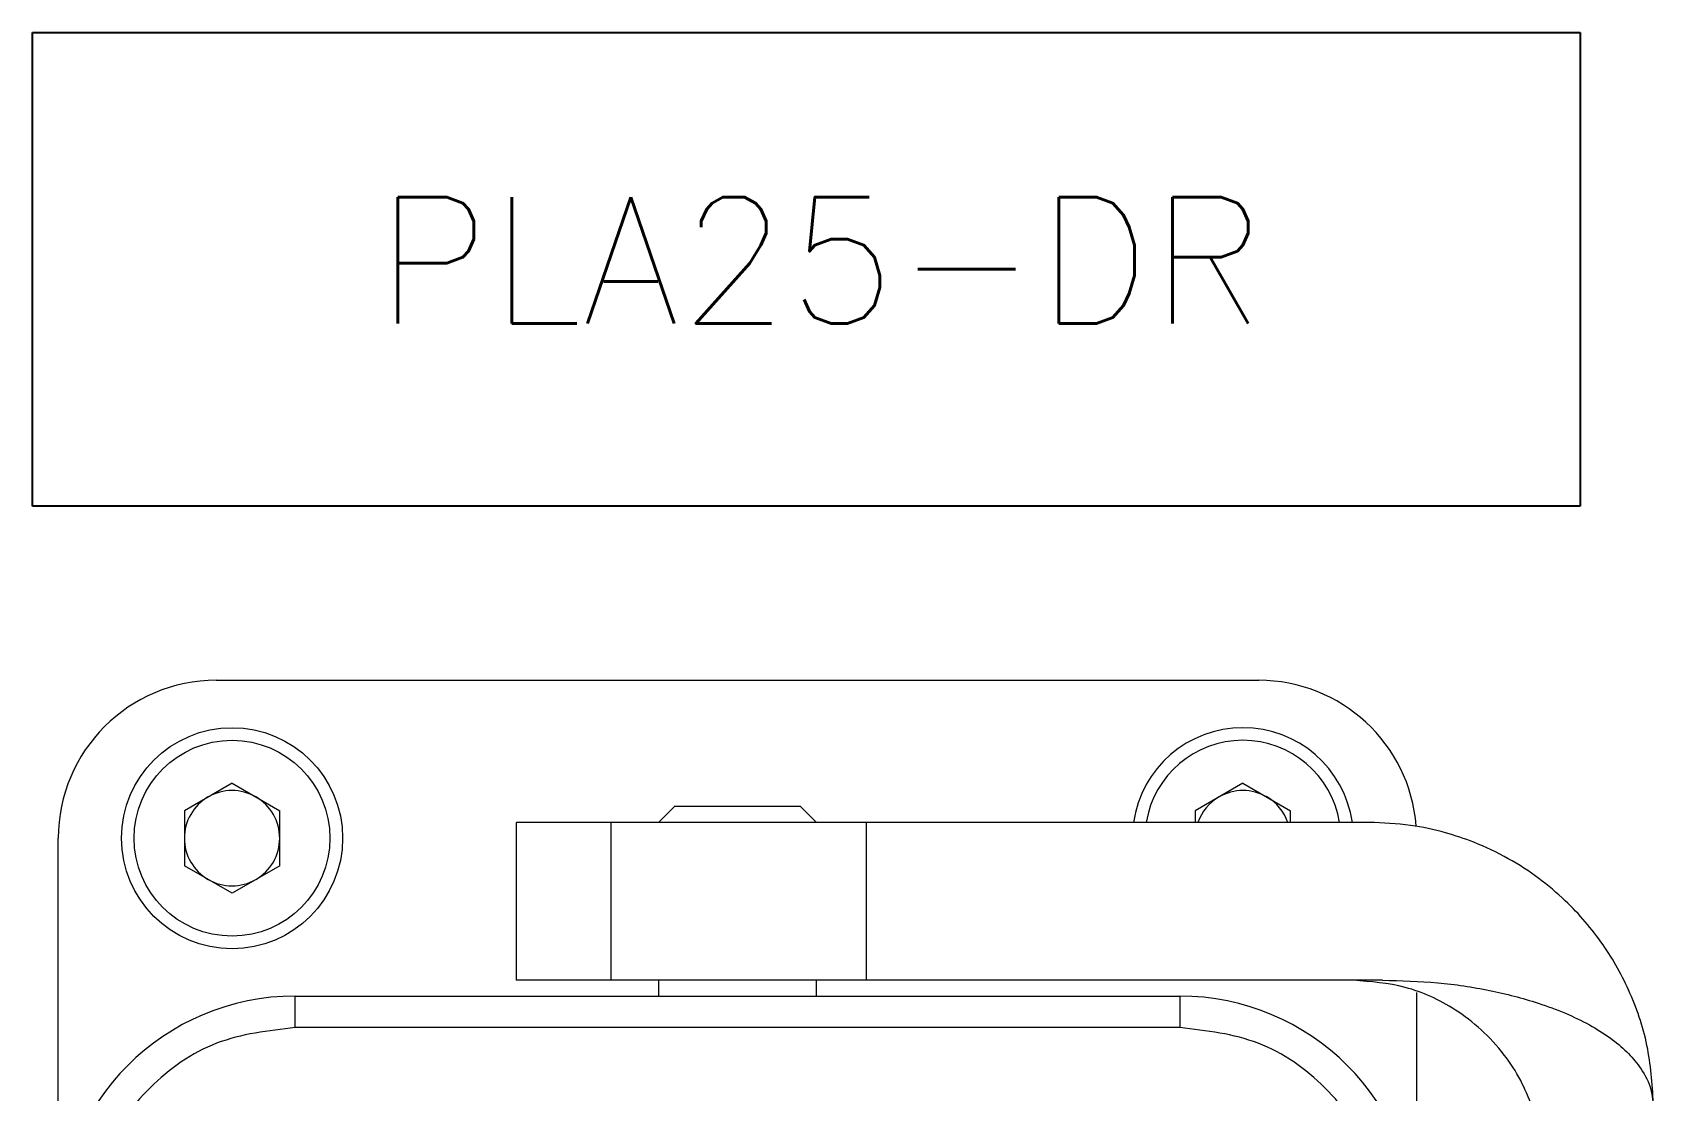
# Model space of a CAD drawing. Extents: x 4137 to 28680, y 2446 to 6814.
# Drawn here: x 10351 to 10402.3, y 4883.6 to 4917.1 of the extents above; entities that cross this region are included whole.
import ezdxf
from ezdxf.enums import TextEntityAlignment as Align

# ---------------------------------------------------------------- set-up
doc = ezdxf.new("R2010")
doc.units = 0
doc.header["$LTSCALE"] = 0.5
doc.layers.get('0').update_dxf_attribs({"linetype": 'CONTINUOUS'})
doc.styles.get("Standard").update_dxf_attribs({"font": 'simplex.shx'})

msp = doc.modelspace()

# ---------------------------------------------------------------- linework, layer by layer
for p, q in [((10351.01, 4917.111), (10400.01, 4917.111)), ((10351.01, 4902.111), (10351.01, 4917.111)), ((10351.01, 4917.111), (10400.01, 4917.111)), ((10351.01, 4902.111), (10351.01, 4917.111)), ((10400.01, 4917.111), (10400.01, 4902.111)), ((10400.01, 4917.111), (10400.01, 4902.111)), ((10400.01, 4902.111), (10351.01, 4902.111)), ((10400.01, 4902.111), (10351.01, 4902.111))]:
    msp.add_line(p, q)
at = {"color": 7, "linetype": 'Continuous', "lineweight": 15}
for p, q in [((10356.829, 4896.591), (10389.829, 4896.591)), ((10356.829, 4896.591), (10389.829, 4896.591)), ((10357.329, 4893.334), (10355.819, 4892.462)), ((10357.329, 4893.334), (10355.819, 4892.462)), ((10357.329, 4893.334), (10358.839, 4892.462)), ((10357.329, 4893.334), (10358.839, 4892.462)), ((10389.329, 4893.334), (10387.819, 4892.462)), ((10389.329, 4893.334), (10387.819, 4892.462)), ((10389.329, 4893.334), (10390.839, 4892.462)), ((10389.329, 4893.334), (10390.839, 4892.462)), ((10355.819, 4892.462), (10355.819, 4890.719)), ((10355.819, 4892.462), (10355.819, 4890.719)), ((10358.839, 4890.719), (10358.839, 4892.462)), ((10358.839, 4890.719), (10358.839, 4892.462)), ((10371.334, 4892.596), (10370.829, 4892.091)), ((10371.334, 4892.596), (10370.829, 4892.091)), ((10375.329, 4892.591), (10371.329, 4892.591)), ((10375.329, 4892.591), (10371.329, 4892.591)), ((10375.829, 4892.091), (10375.324, 4892.596)), ((10375.829, 4892.091), (10375.324, 4892.596)), ((10387.819, 4892.462), (10387.819, 4892.091)), ((10387.819, 4892.462), (10387.819, 4892.091)), ((10390.839, 4892.091), (10390.839, 4892.462)), ((10390.839, 4892.091), (10390.839, 4892.462)), ((10366.329, 4892.096), (10366.329, 4892.091)), ((10366.329, 4892.096), (10366.329, 4892.091)), ((10366.329, 4887.091), (10366.329, 4892.091)), ((10366.329, 4887.091), (10366.329, 4892.091)), ((10369.329, 4887.091), (10369.329, 4892.091)), ((10377.409, 4892.091), (10369.329, 4892.091)), ((10369.329, 4887.091), (10369.329, 4892.091)), ((10377.409, 4892.091), (10369.329, 4892.091)), ((10377.409, 4887.091), (10377.409, 4892.091)), ((10393.329, 4892.091), (10377.409, 4892.091)), ((10377.409, 4887.091), (10377.409, 4892.091)), ((10393.329, 4892.091), (10377.409, 4892.091)), ((10351.829, 4879.091), (10351.829, 4891.591)), ((10351.829, 4879.091), (10351.829, 4891.591)), ((10357.329, 4889.847), (10355.819, 4890.719)), ((10357.329, 4889.847), (10355.819, 4890.719)), ((10358.839, 4890.719), (10357.329, 4889.847)), ((10358.839, 4890.719), (10357.329, 4889.847)), ((10366.329, 4887.091), (10366.329, 4887.086)), ((10366.329, 4887.091), (10366.329, 4887.086)), ((10377.409, 4887.091), (10369.329, 4887.091)), ((10377.409, 4887.091), (10369.329, 4887.091)), ((10370.829, 4887.091), (10370.829, 4886.591)), ((10370.829, 4887.091), (10370.829, 4886.591)), ((10375.829, 4886.591), (10375.829, 4887.091)), ((10375.829, 4886.591), (10375.829, 4887.091)), ((10393.751, 4887.091), (10377.409, 4887.091)), ((10393.751, 4887.091), (10377.409, 4887.091)), ((10394.829, 4886.7), (10394.829, 4879.091)), ((10394.829, 4886.7), (10394.829, 4879.091)), ((10359.329, 4885.591), (10359.329, 4886.591)), ((10359.329, 4886.591), (10387.329, 4886.591)), ((10359.329, 4885.591), (10359.329, 4886.591)), ((10359.329, 4886.591), (10387.329, 4886.591)), ((10387.329, 4886.591), (10387.329, 4885.591)), ((10387.329, 4886.591), (10387.329, 4885.591)), ((10387.329, 4885.591), (10359.329, 4885.591)), ((10387.329, 4885.591), (10359.329, 4885.591))]:
    msp.add_line(p, q, dxfattribs=at)
for radius in [3.5, 3.5, 3.1, 3.1]:
    msp.add_circle((10357.329, 4891.591), radius, dxfattribs=at)
for centre, radius, start, end in [((10356.829, 4891.591), 5, 90, 180), ((10356.829, 4891.591), 5, 90, 180), ((10389.829, 4891.591), 5, 4.4411, 90), ((10389.829, 4891.591), 5, 4.4411, 90), ((10389.329, 4891.591), 3.5, 8.2132, 171.7868), ((10389.329, 4891.591), 3.5, 8.2132, 171.7868), ((10357.329, 4891.591), 1.51, 120, 180), ((10357.329, 4891.591), 1.51, 120, 180), ((10357.329, 4891.591), 1.51, 60, 120), ((10357.329, 4891.591), 1.51, 60, 120), ((10357.329, 4891.591), 1.51, 0, 60), ((10357.329, 4891.591), 1.51, 0, 60), ((10389.329, 4891.591), 1.51, 120, 160.6629), ((10389.329, 4891.591), 1.51, 120, 160.6629), ((10389.329, 4891.591), 1.51, 60, 120), ((10389.329, 4891.591), 1.51, 60, 120), ((10389.329, 4891.591), 1.51, 19.3371, 60), ((10389.329, 4891.591), 1.51, 19.3371, 60), ((10357.329, 4891.591), 1.51, 180, 240), ((10357.329, 4891.591), 1.51, 180, 240), ((10357.329, 4891.591), 1.51, 300, 0), ((10357.329, 4891.591), 1.51, 300, 0), ((10357.329, 4891.591), 1.51, 240, 300), ((10357.329, 4891.591), 1.51, 240, 300), ((10359.329, 4879.091), 7.5, 90, 180), ((10359.329, 4879.091), 7.5, 90, 180), ((10387.329, 4879.091), 7.5, 0, 90), ((10387.329, 4879.091), 7.5, 0, 90)]:
    msp.add_arc(centre, radius, start, end, dxfattribs=at)
at = {"color": 8, "linetype": 'Continuous', "lineweight": 15}
msp.add_arc((10389.329, 4891.591), 3.1, 9.2818, 170.7182, dxfattribs=at)
msp.add_arc((10389.329, 4891.591), 3.1, 9.2818, 170.7182, dxfattribs=at)
at = {"color": 7, "linetype": 'Continuous', "lineweight": 15}
for points, knots in [([(10369.329, 4892.091), (10368.936, 4892.091), (10368.15, 4892.091), (10367.158, 4892.091), (10366.465, 4892.091), (10366.374, 4892.091), (10366.329, 4892.091)], [0, 0, 0, 0, 0.25, 0.5, 0.750001, 1, 1, 1, 1]), ([(10369.329, 4892.091), (10368.936, 4892.091), (10368.15, 4892.091), (10367.158, 4892.091), (10366.465, 4892.091), (10366.374, 4892.091), (10366.329, 4892.091)], [0, 0, 0, 0, 0.25, 0.5, 0.750001, 1, 1, 1, 1]), ([(10402.329, 4883.091), (10402.293, 4883.704), (10402.219, 4884.943), (10401.641, 4886.689), (10400.906, 4888.011), (10400.176, 4888.956), (10399.501, 4889.667), (10398.691, 4890.349), (10397.72, 4890.977), (10396.723, 4891.45), (10395.685, 4891.796), (10394.58, 4892.039), (10393.767, 4892.072), (10393.329, 4892.091)], [0, 0, 0, 0, 0.123485, 0.2497094, 0.3705494, 0.4348736, 0.4998427, 0.5779277, 0.6613773, 0.7498939, 0.8190889, 0.9025817, 1, 1, 1, 1]), ([(10402.329, 4883.091), (10402.293, 4883.704), (10402.219, 4884.943), (10401.641, 4886.689), (10400.906, 4888.011), (10400.176, 4888.956), (10399.501, 4889.667), (10398.691, 4890.349), (10397.72, 4890.977), (10396.723, 4891.45), (10395.685, 4891.796), (10394.58, 4892.039), (10393.767, 4892.072), (10393.329, 4892.091)], [0, 0, 0, 0, 0.123485, 0.2497094, 0.3705494, 0.4348736, 0.4998427, 0.5779277, 0.6613773, 0.7498939, 0.8190889, 0.9025817, 1, 1, 1, 1]), ([(10369.329, 4887.091), (10368.936, 4887.091), (10368.15, 4887.091), (10367.158, 4887.091), (10366.465, 4887.091), (10366.374, 4887.091), (10366.329, 4887.091)], [0, 0, 0, 0, 0.25, 0.5, 0.750001, 1, 1, 1, 1]), ([(10369.329, 4887.091), (10368.936, 4887.091), (10368.15, 4887.091), (10367.158, 4887.091), (10366.465, 4887.091), (10366.374, 4887.091), (10366.329, 4887.091)], [0, 0, 0, 0, 0.25, 0.5, 0.750001, 1, 1, 1, 1]), ([(10398.486, 4883.09), (10398.373, 4883.37), (10398.134, 4883.96), (10397.376, 4885.113), (10396.139, 4886.211), (10394.474, 4886.962), (10393.378, 4887.048), (10392.829, 4887.091)], [0, 0, 0, 0, 0.106086, 0.223203, 0.499716, 0.749714, 1, 1, 1, 1]), ([(10398.486, 4883.09), (10398.373, 4883.37), (10398.134, 4883.96), (10397.376, 4885.113), (10396.139, 4886.211), (10394.474, 4886.962), (10393.378, 4887.048), (10392.829, 4887.091)], [0, 0, 0, 0, 0.106086, 0.223203, 0.499716, 0.749714, 1, 1, 1, 1]), ([(10393.751, 4887.091), (10394.334, 4887.076), (10395.469, 4887.048), (10397.12, 4886.801), (10398.468, 4886.454), (10399.518, 4886.069), (10400.282, 4885.704), (10400.935, 4885.296), (10401.475, 4884.856), (10401.913, 4884.345), (10402.252, 4883.763), (10402.305, 4883.304), (10402.329, 4883.091)], [0, 0, 0, 0, 0.17529, 0.341504, 0.50016, 0.591087, 0.674174, 0.750201, 0.816448, 0.875182, 0.941928, 1, 1, 1, 1]), ([(10393.751, 4887.091), (10394.334, 4887.076), (10395.469, 4887.048), (10397.12, 4886.801), (10398.468, 4886.454), (10399.518, 4886.069), (10400.282, 4885.704), (10400.935, 4885.296), (10401.475, 4884.856), (10401.913, 4884.345), (10402.252, 4883.763), (10402.305, 4883.304), (10402.329, 4883.091)], [0, 0, 0, 0, 0.17529, 0.341504, 0.50016, 0.591087, 0.674174, 0.750201, 0.816448, 0.875182, 0.941928, 1, 1, 1, 1]), ([(10359.329, 4885.591), (10358.478, 4885.493), (10356.774, 4885.297), (10354.626, 4883.794), (10353.122, 4881.646), (10352.927, 4879.942), (10352.829, 4879.091)], [0, 0, 0, 0, 0.25, 0.5, 0.75, 1, 1, 1, 1]), ([(10359.329, 4885.591), (10358.478, 4885.493), (10356.774, 4885.297), (10354.626, 4883.794), (10353.122, 4881.646), (10352.927, 4879.942), (10352.829, 4879.091)], [0, 0, 0, 0, 0.25, 0.5, 0.75, 1, 1, 1, 1]), ([(10393.829, 4879.091), (10393.732, 4879.942), (10393.536, 4881.646), (10392.033, 4883.794), (10389.884, 4885.297), (10388.181, 4885.493), (10387.329, 4885.591)], [0, 0, 0, 0, 0.25, 0.5, 0.75, 1, 1, 1, 1]), ([(10393.829, 4879.091), (10393.732, 4879.942), (10393.536, 4881.646), (10392.033, 4883.794), (10389.884, 4885.297), (10388.181, 4885.493), (10387.329, 4885.591)], [0, 0, 0, 0, 0.25, 0.5, 0.75, 1, 1, 1, 1])]:
    msp.add_open_spline(points, degree=3, knots=knots, dxfattribs=at)

# ---------------------------------------------------------------- texts
msp.add_text('PLA25-DR', height=4).set_placement((10375.954, 4907.893), align=Align.CENTER)
msp.add_text('PLA25-DR', height=4).set_placement((10375.954, 4907.893), align=Align.CENTER)

doc.saveas('drawing.dxf')
